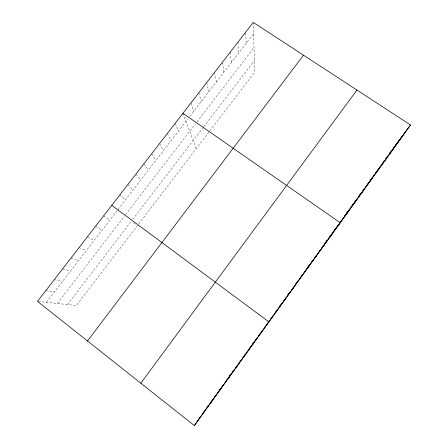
<?xml version="1.0" encoding="UTF-8"?>
<svg xmlns="http://www.w3.org/2000/svg" width="448" height="448" viewBox="0 0 448 448"><rect width="100%" height="100%" fill="white"/><g stroke="black" fill="none" stroke-linecap="round" stroke-linejoin="round"><path stroke-width="0.34" stroke-dasharray="2.24 1.68" d="M138.617 224.073L209.418 131.415M209.826 130.883L254.772 72.061L253.271 23.066M67.474 304.55L131.477 221.021M132.703 219.419L203.325 127.254M203.728 126.728L254.419 60.57M57.327 303.481L124.382 216.244M125.608 214.648L195.345 123.922M196.963 121.822L254.022 47.589M46.418 302.327L117.208 210.543M118.026 209.485L188.098 118.63M189.795 116.43L253.596 33.712M38.164 301.454L76.406 305.491L137.374 225.702L135.464 224.19M45.892 290.506L54.477 291.878M54.258 279.681L62.496 281.478M62.591 268.912L70.482 271.13M70.885 258.194L78.428 260.826M79.134 247.526L86.335 250.572M87.349 236.902L94.209 240.363M95.519 226.335L102.049 230.199M103.656 215.818L109.85 220.08M133.504 222.628L134.977 223.798M119.812 194.93L125.35 199.987M127.831 184.559L133.05 190.008M135.811 174.238L140.711 180.074M143.758 163.968L148.338 170.178M151.67 153.742L155.932 160.334M159.538 143.562L163.492 150.534M167.373 133.431L171.018 140.773M175.174 123.346L178.511 131.062M182.935 113.31L196.23 148.68M190.898 103.018L193.626 111.468M198.822 92.775L201.242 101.595M206.707 82.578L208.818 91.762M214.553 72.43L216.367 81.978M222.365 62.328L223.882 72.24M230.143 52.276L231.358 62.541M237.882 42.269L238.806 52.886M245.622 32.995L246.215 43.277"/><path stroke-width="0.67" d="M260.82 333.194L260.887 332.87M252.661 344.546L253.064 343.75M244.457 355.953L245.202 354.687M236.219 367.416L237.3 365.674M227.931 378.935L229.365 376.712L197.226 421.411M219.61 390.51L221.385 387.806M211.243 402.147L213.371 398.955M202.832 413.846L205.318 410.155M194.382 425.6L410.519 124.986L253.249 22.4L37.481 301.381L194.382 425.6L198.419 419.653M198.8 419.087L200.676 416.321M207.502 406.566L208.309 405.446M229.527 375.939L230.72 374.276M250.085 347.346L250.874 346.254M259.101 334.813L259.879 333.726M268.453 321.81L269.226 320.729M279.681 306.197L280.454 305.122M283.214 301.274L284.032 300.143M287.694 295.047L288.512 293.916M295.809 283.769L296.615 282.643M307.496 267.518L309.103 265.283M311.903 261.386L312.704 260.271M325.864 241.976L327.051 240.318M330.238 235.889L331.055 234.758M333.906 230.793L335.126 229.096M342.832 218.372L343.644 217.246M346.472 213.315L348.085 211.07M350.913 207.144L351.714 206.024M354.53 202.11L355.734 200.435M358.943 195.972L359.744 194.858M383.197 162.243L384.384 160.591M386.35 157.858L387.139 156.761M389.894 152.936L390.678 151.838L389.878 152.914M202.289 414.081L204.305 411.275M206.724 407.915L208.337 405.67M209.938 403.441L212.346 400.092M214.754 396.743L215.958 395.069M217.157 393.406L220.752 388.405M221.553 387.296L223.546 384.518M225.137 382.306L227.125 379.54M228.318 377.882L230.703 374.567M231.89 372.91L233.873 370.16M235.452 367.959L237.434 365.204M238.622 363.558L240.593 360.814M242.166 358.624L244.922 354.788M246.109 353.147L247.285 351.506M248.069 350.42L250.421 347.144M251.597 345.509L253.557 342.782M254.727 341.152L257.46 337.355M258.244 336.269L259.414 334.639M260.977 332.466L262.528 330.305M264.085 328.143L265.642 325.982M266.414 324.901L268.358 322.196M270.81 318.791L273.263 315.381M274.484 313.678L277.743 309.148M278.964 307.451L281.809 303.492M283.433 301.235L286.266 297.293M287.885 295.042L290.315 291.665M292.734 288.305L294.342 286.065M295.954 283.819L298.368 280.465M300.776 277.116L302.383 274.887M303.985 272.653L304.786 271.538M305.189 270.984L306.785 268.761M307.586 267.652L309.579 264.874M311.976 261.542L313.169 259.885M314.362 258.222L316.747 254.906M317.94 253.249L320.32 249.939M321.507 248.287L323.882 244.983M324.671 243.886L327.046 240.587M328.227 238.941L330.198 236.202M331.772 234.007L333.351 231.818L332.539 232.882M334.97 229.566L337.798 225.635M340.626 221.698L341.835 220.018M344.249 216.664L345.856 214.424M346.662 213.304L349.871 208.841M351.07 207.172L353.478 203.829M355.477 201.046L357.073 198.828M359.066 196.056L360.662 193.838M362.65 191.066L364.241 188.86M365.826 186.654L367.814 183.893M369.398 181.681L372.165 177.839M372.954 176.736L374.539 174.541M375.329 173.438L378.084 169.602M378.874 168.51L381.231 165.228M382.021 164.13L384.378 160.854M385.554 159.219L388.293 155.411M389.077 154.319L390.645 152.141M391.423 151.054L393.372 148.344M394.542 146.72L397.27 142.923M229.762 376.163L242.833 357.98M243.622 356.882L268.29 322.577M268.677 322.039L276.427 311.259M276.836 310.694L329.28 237.754M339.153 224.022L329.672 237.205L332.472 233.537M339.959 222.902L404.734 132.815M140.829 383.202L356.955 90.042M393.562 147.924L394.66 146.44M395.769 144.939L397.281 142.895M398.042 141.87L399.941 139.3M400.333 138.768L402.293 136.114M402.702 135.565L410.519 124.986M397.365 143.063L402.864 135.632M389.962 153.362L395.17 146.334M382.519 163.705L387.442 157.086M375.049 174.104L379.669 167.894M367.539 184.548L371.862 178.752M359.99 195.042L364.017 189.666M352.408 205.587L356.132 200.637M87.511 340.99L303.509 55.182M344.792 216.182L348.208 211.658M334.992 229.656L340.239 222.734L182.935 113.31M322.174 247.638L324.666 244.395M314.636 258.115L316.82 255.304M307.07 268.643L308.941 266.269M299.46 279.222L300.63 277.771M291.822 289.85L293.059 288.361M284.144 300.53L285.057 299.488M268.57 322.09L268.94 321.905L111.754 205.352"/></g></svg>
